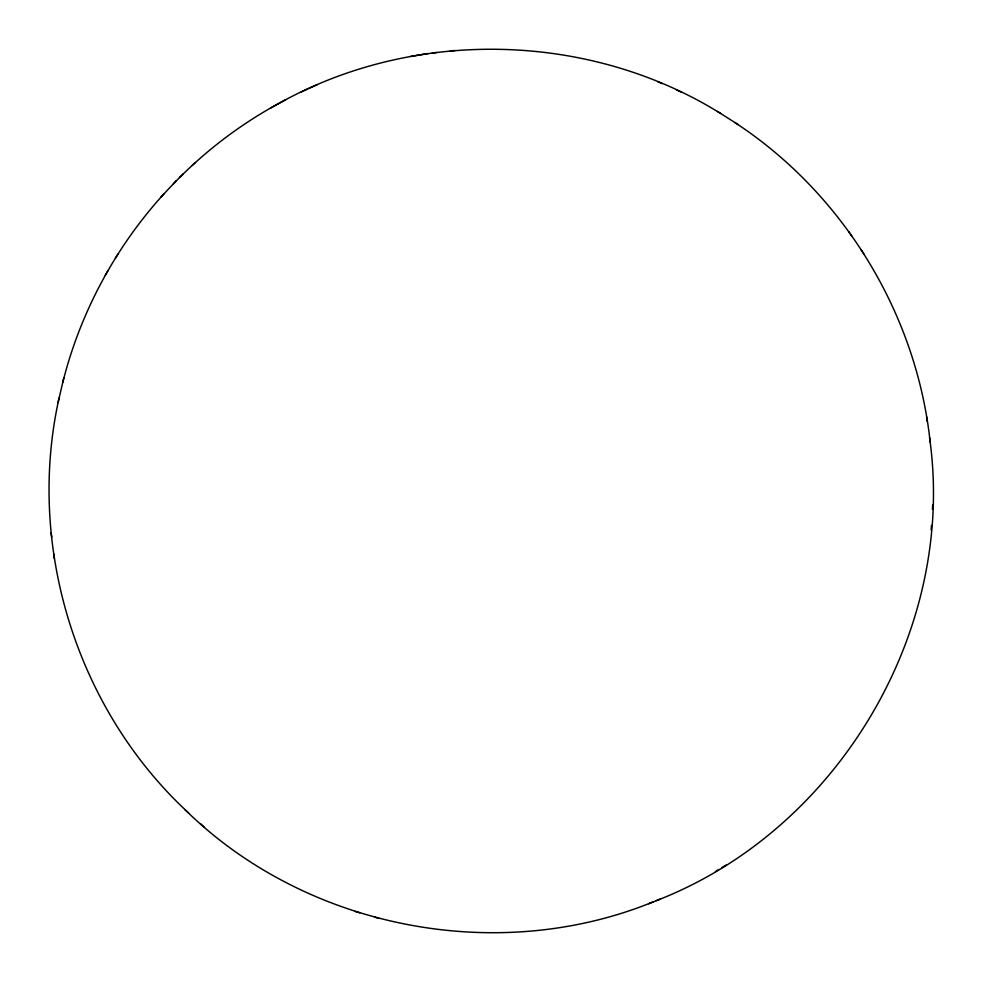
<?xml version="1.0" encoding="UTF-8"?>
<svg xmlns="http://www.w3.org/2000/svg" width="982" height="982" viewBox="0 0 982 982"><rect width="100%" height="100%" fill="white"/><g stroke="black" fill="none" stroke-linecap="round" stroke-linejoin="round"><path stroke-width="1.47" d="M656.32 900.666C837.486 830.625 956.959 630.763 929.573 437.628M931.169 530.047L931.464 525.431M932.409 509.376L932.704 504.625M59.116 397.919C25.79 546.348 76.731 709.925 188.642 812.998M62.787 382.403C80.279 312.46 115.495 247.022 164.055 193.749M58.061 402.559L63.805 377.935M105.27 275.304L107.775 271.118M115.508 258.106L117.852 254.215M173.421 183.806C204.219 151.842 239.903 124.505 278.949 103.368M160.803 197.247L176.33 180.676M192.19 165.479L195.32 162.533M179.571 177.435L183.118 174.084M715.461 871.537L718.959 869.414M721.77 867.683L726.091 865.056M720.579 113.433C589.396 31.719 414.969 27.901 280.03 102.791M270.664 107.971L285.688 99.722M307.967 88.859L301.351 91.903M317.444 84.624L308.974 88.392M184.911 809.573C305.488 928.248 496.917 965.785 653.398 901.807M648.599 903.722L660.199 899.119M427.808 53.568L410.697 56.453M450.161 51.003L454.924 50.487M432.362 52.93L436.634 52.476M355.018 911.406L359.78 912.818M374.707 917.163L379.236 918.501M657.719 81.678L662.028 83.605M676.488 89.963L680.968 91.964M734.941 122.566C843.047 193.319 916.599 313.737 930.187 442.244M717.461 111.457L738.145 124.591M200.402 823.603L204.072 826.967M848.914 231.813L851.676 235.913M860.993 249.588L863.779 253.712M926.652 416.92L927.278 421.622M51.113 532.747L51.727 537.338M53.764 553.995L54.391 558.672"/></g></svg>
